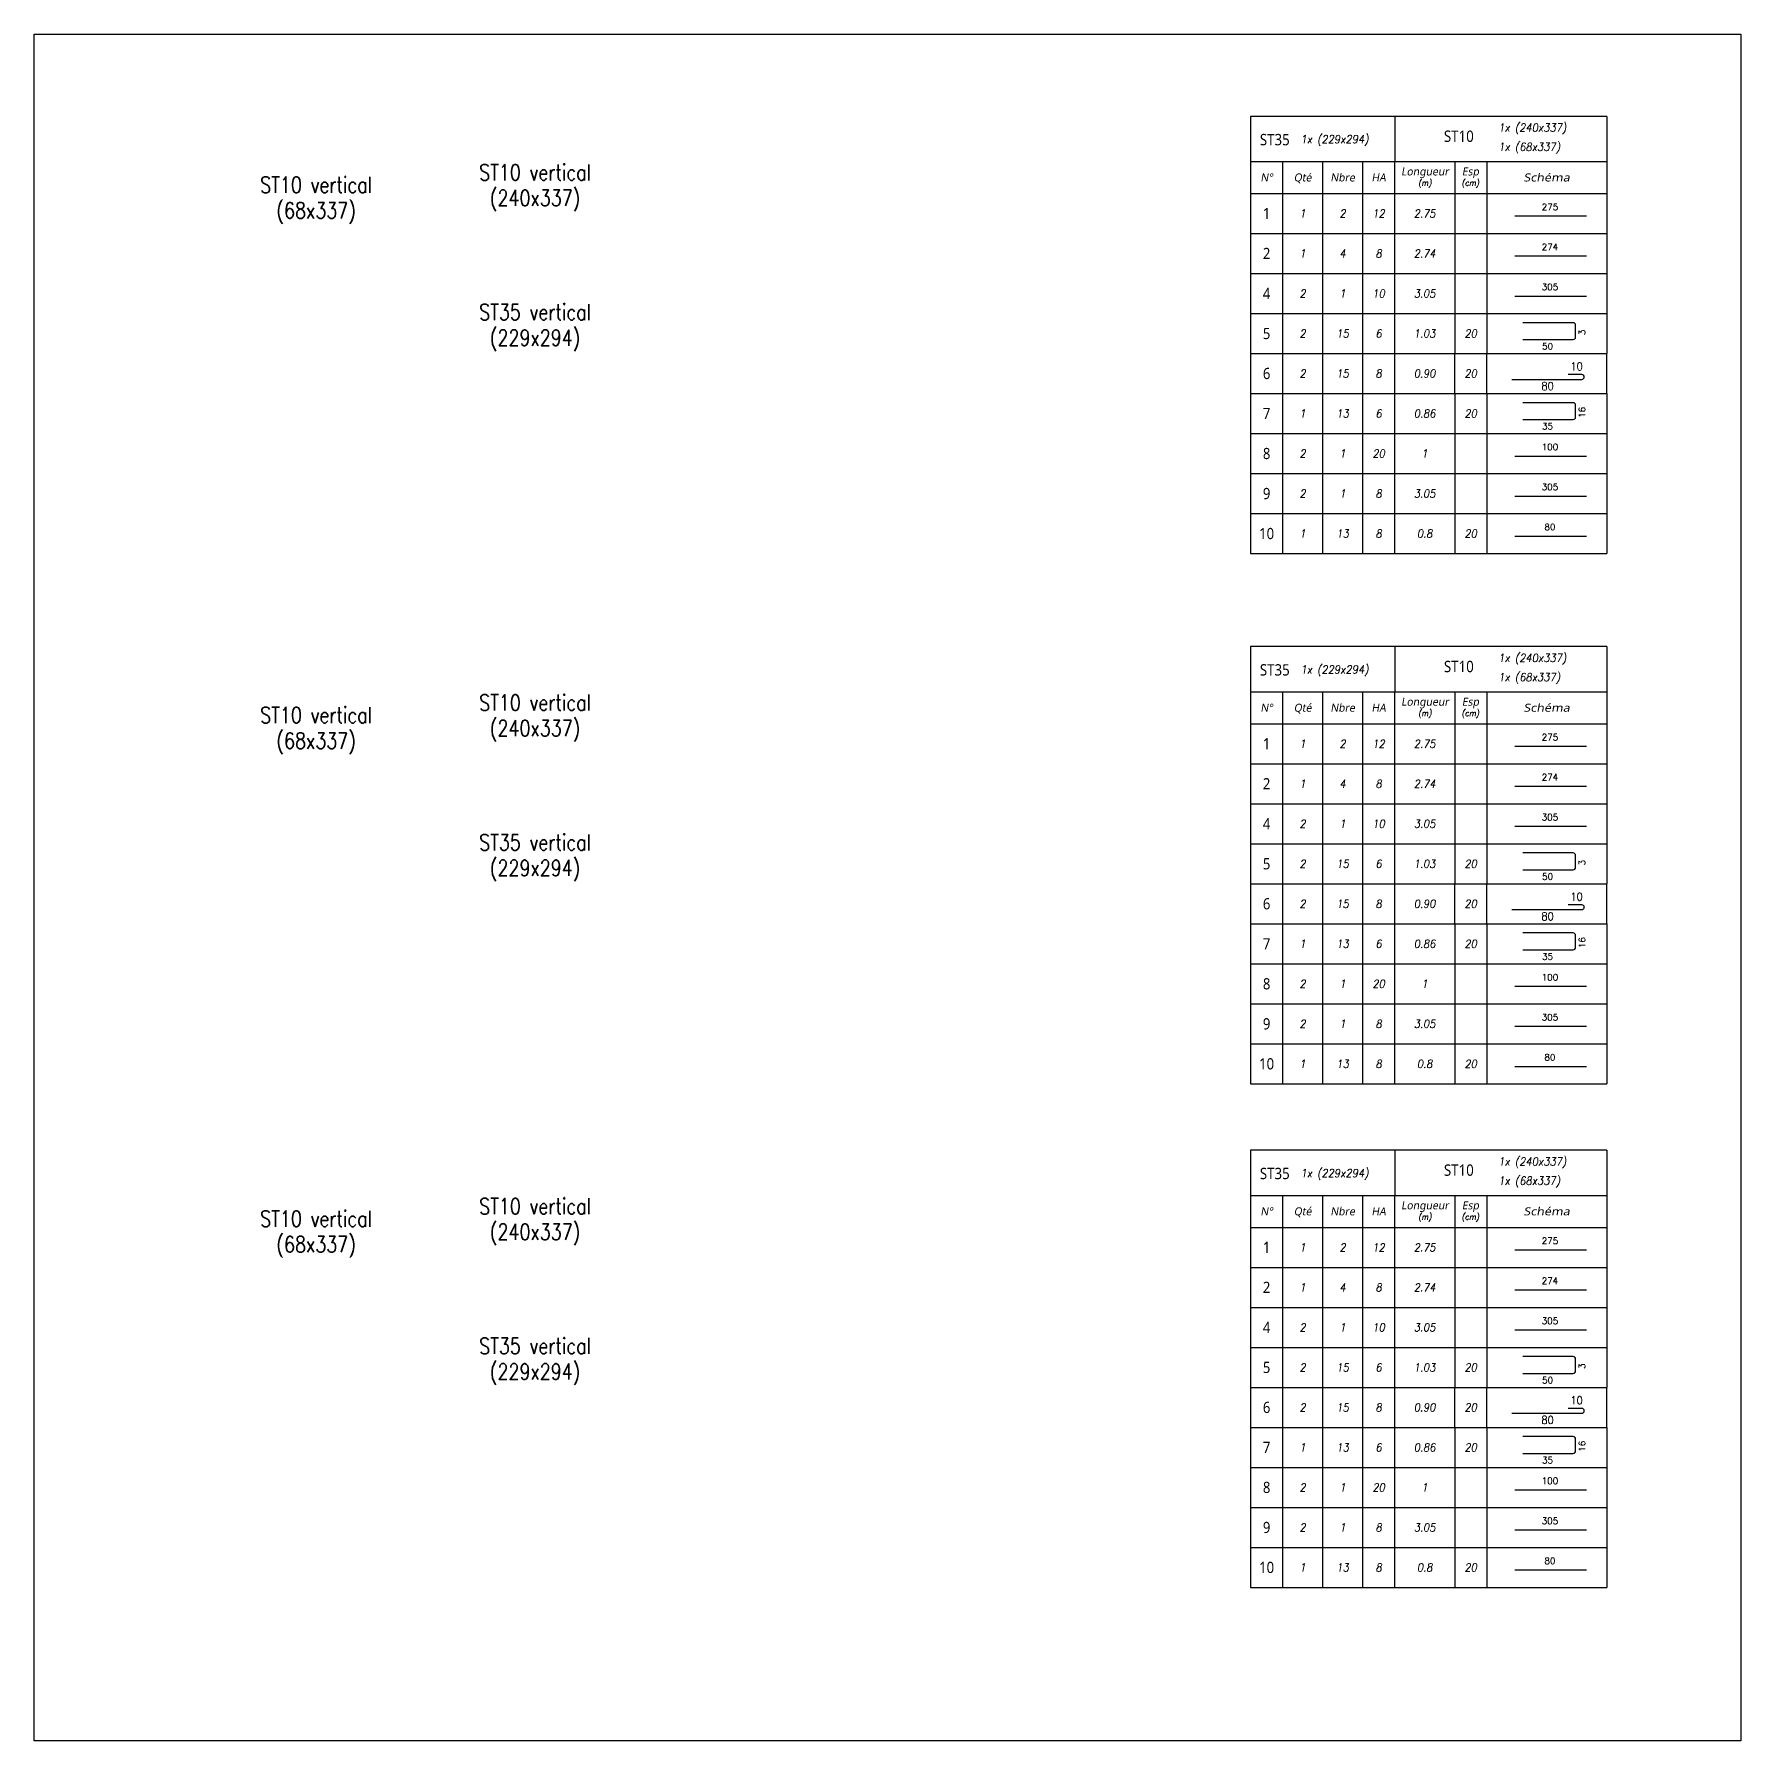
# Model space of a CAD drawing. Header units: millimetres. Extents: x -21776 to 63757, y -7870 to 8483.
# Drawn here: x 53203 to 54270, y -7870 to -6804 of the extents above; entities that cross this region are included whole.
import ezdxf
from ezdxf.enums import TextEntityAlignment as Align

# ---------------------------------------------------------------- set-up
doc = ezdxf.new("R2010")
doc.units = ezdxf.units.MM
for name, color, linetype in [('GO-CARTOUCHE', 7, 'Continuous'), ('GO-COTATION', 1, 'Continuous'), ('GO-FER-HA', 140, 'Continuous'), ('GO-TEXTE-FER', 3, 'Continuous'), ('STR_TS_TXT', 7, 'Continuous')]:
    doc.layers.add(name, color=color, linetype=linetype)
doc.styles.add('Tableau', font='romans.shx', dxfattribs={"width": 0.9, "oblique": 10})
doc.styles.add('Tableau2', font='trebuc.TTF', dxfattribs={"width": 0.9, "oblique": 10})
doc.styles.add('TEXTE', font='romans.shx')
doc.styles.add('TEXTE TS', font='romans.shx', dxfattribs={"width": 0.7, "oblique": 15})

# ---------------------------------------------------------------- blocks, each defined once
blk = doc.blocks.new('mrega')
at = {"layer": 'STR_TS_TXT', "style": 'TEXTE TS', "width": 0.8}
for tag, p in [('ST10', (14.5, 0)), ('DIM', (14.5, -16)), ('NOTE', (14.5, -32))]:
    blk.add_attdef(tag, text='', height=10, dxfattribs=at).set_placement(p, align=Align.CENTER)
blk = doc.blocks.new('Désignation')
at = {"layer": 'GO-TEXTE-FER'}
for p, q in [((0, 0.8), (8.9, 0.8)), ((0, 0.8), (0, 0)), ((0.8, 0.8), (0.8, 0)), ((1.8, 0.8), (1.8, 0)), ((2.8, 0.8), (2.8, 0)), ((3.6, 0.8), (3.6, 0)), ((5.1, 0.8), (5.1, 0)), ((5.9, 0.8), (5.9, 0)), ((8.9, 0.8), (8.9, 0)), ((0, 0), (8.9, 0))]:
    blk.add_line(p, q, dxfattribs=at)
at = {"layer": 'GO-TEXTE-FER', "style": 'Tableau2', "oblique": 10}
for s, p in [('N°', (0.4, 0.4)), ('Qté', (1.3, 0.4)), ('Nbre', (2.3, 0.4)), ('HA', (3.2, 0.4)), ('Longueur', (4.356, 0.55)), ('Esp', (5.494, 0.55))]:
    blk.add_text(s, height=0.2, dxfattribs=at).set_placement(p, align=Align.MIDDLE_CENTER)
at = {"layer": 'GO-TEXTE-FER', "style": 'Tableau2', "oblique": 10, "width": 1.2}
blk.add_text('Schéma', height=0.2, dxfattribs=at).set_placement((7.4, 0.4), align=Align.MIDDLE_CENTER)
at = {"layer": 'GO-TEXTE-FER', "color": 7, "style": 'Tableau', "oblique": 10, "width": 0.9}
for s, p in [('(m)', (4.356, 0.265)), ('(cm)', (5.494, 0.265))]:
    blk.add_text(s, height=0.15, dxfattribs=at).set_placement(p, align=Align.MIDDLE_CENTER)
blk = doc.blocks.new('Barre libre')
at = {"layer": 'GO-TEXTE-FER'}
for p, q in [((0, 0), (0, -1)), ((0, 0), (8.9, 0)), ((0.8, 0), (0.8, -1)), ((1.8, 0), (1.8, -1)), ((2.8, 0), (2.8, -1)), ((3.6, 0), (3.6, -1)), ((5.1, 0), (5.1, -1)), ((5.9, 0), (5.9, -1)), ((8.9, 0), (8.9, -1)), ((0, -1), (8.9, -1))]:
    blk.add_line(p, q, dxfattribs=at)
at = {"layer": 'GO-TEXTE-FER', "color": 1}
blk.add_line((6.603, -0.563), (8.394, -0.563), dxfattribs=at)
at = {"layer": 'GO-TEXTE-FER', "style": 'Tableau2', "width": 0.9}
blk.add_attdef('NUMERO', text='', height=0.28, dxfattribs=at).set_placement((0.4, -0.5), align=Align.MIDDLE_CENTER)
at = {"layer": 'GO-TEXTE-FER', "style": 'Tableau', "oblique": 10, "width": 0.9}
for tag, p in [('QUANTITE', (1.3, -0.5)), ('NOMBRE', (2.3, -0.5)), ('NUANCE', (3.2, -0.5)), ('LONGUEUR', (4.35, -0.5)), ('ESPACEMENTS', (5.5, -0.5))]:
    blk.add_attdef(tag, text='', height=0.2, dxfattribs=at).set_placement(p, align=Align.MIDDLE_CENTER)
at = {"layer": 'GO-TEXTE-FER', "color": 1, "style": 'Tableau'}
blk.add_attdef('Longueur', text='', height=0.16, dxfattribs=at).set_placement((7.481, -0.336), align=Align.MIDDLE_CENTER)
blk = doc.blocks.new('U')
at = {"layer": 'GO-TEXTE-FER'}
for p, q in [((0, 0), (0, -1)), ((0, 0), (8.9, 0)), ((0.8, 0), (0.8, -1)), ((1.8, 0), (1.8, -1)), ((2.8, 0), (2.8, -1)), ((3.6, 0), (3.6, -1)), ((5.1, 0), (5.1, -1)), ((5.9, 0), (5.9, -1)), ((8.9, 0), (8.9, -1)), ((0, -1), (8.9, -1))]:
    blk.add_line(p, q, dxfattribs=at)
at = {"layer": 'GO-TEXTE-FER', "color": 1}
blk.add_lwpolyline([(6.803, -0.65), (8.063, -0.65, 0.414214), (8.123, -0.59), (8.123, -0.29, 0.414214), (8.063, -0.23), (6.803, -0.23)], format="xyb", dxfattribs=at)
at = {"layer": 'GO-TEXTE-FER', "style": 'Tableau2', "width": 0.9}
blk.add_attdef('NUMERO', text='', height=0.28, dxfattribs=at).set_placement((0.4, -0.5), align=Align.MIDDLE_CENTER)
at = {"layer": 'GO-TEXTE-FER', "style": 'Tableau', "oblique": 10, "width": 0.9}
for tag, p in [('QUANTITE', (1.3, -0.5)), ('NOMBRE', (2.3, -0.5)), ('NUANCE', (3.2, -0.5)), ('LONGUEUR', (4.35, -0.5)), ('ESPACEMENTS', (5.5, -0.5))]:
    blk.add_attdef(tag, text='', height=0.2, dxfattribs=at).set_placement(p, align=Align.MIDDLE_CENTER)
at = {"layer": 'GO-TEXTE-FER', "color": 1, "style": 'Tableau'}
blk.add_attdef('Largeur', text='', height=0.16, rotation=90, dxfattribs=at).set_placement((8.284, -0.472), align=Align.MIDDLE_CENTER)
blk.add_attdef('Longueur', text='', height=0.16, dxfattribs=at).set_placement((7.422, -0.819), align=Align.MIDDLE_CENTER)
blk = doc.blocks.new('Spécial')
at = {"layer": 'GO-TEXTE-FER'}
for p, q in [((0, 0), (0, -1)), ((0, 0), (8.9, 0)), ((0.8, 0), (0.8, -1)), ((1.8, 0), (1.8, -1)), ((2.8, 0), (2.8, -1)), ((3.6, 0), (3.6, -1)), ((5.1, 0), (5.1, -1)), ((5.9, 0), (5.9, -1)), ((8.9, 0), (8.9, -1)), ((0, -1), (8.9, -1))]:
    blk.add_line(p, q, dxfattribs=at)
at = {"layer": 'GO-TEXTE-FER', "style": 'Tableau2', "width": 0.9}
blk.add_attdef('NUMERO', text='', height=0.28, dxfattribs=at).set_placement((0.4, -0.5), align=Align.MIDDLE_CENTER)
at = {"layer": 'GO-TEXTE-FER', "style": 'Tableau', "oblique": 10, "width": 0.9}
for tag, p in [('QUANTITE', (1.3, -0.5)), ('NOMBRE', (2.3, -0.5)), ('NUANCE', (3.2, -0.5)), ('LONGUEUR', (4.35, -0.5)), ('ESPACEMENTS', (5.5, -0.5))]:
    blk.add_attdef(tag, text='', height=0.2, dxfattribs=at).set_placement(p, align=Align.MIDDLE_CENTER)

msp = doc.modelspace()

# ---------------------------------------------------------------- linework, layer by layer
at = {"layer": 'GO-CARTOUCHE', "color": 3}
for p, q in [((53963.33204, -6855.32198), (53963.33204, -6883.49699)), ((54053.38386, -6855.32198), (54053.38386, -6883.49699)), ((54185.83204, -6855.32198), (54185.83204, -6883.49699)), ((53963.33204, -7186.65791), (53963.33204, -7214.83292)), ((54053.38386, -7186.65791), (54053.38386, -7214.83292)), ((54185.83204, -7186.65791), (54185.83204, -7214.83292)), ((53963.33204, -7501.33546), (53963.33204, -7529.51048)), ((54053.38386, -7501.33546), (54053.38386, -7529.51048)), ((54185.83204, -7501.33546), (54185.83204, -7529.51048))]:
    msp.add_line(p, q, dxfattribs=at)
for points in [[(54185.83204, -6855.32198), (53963.33204, -6855.32198)], [(54185.83204, -7186.65791), (53963.33204, -7186.65791)], [(54185.83204, -7501.33546), (53963.33204, -7501.33546)]]:
    msp.add_lwpolyline(points, dxfattribs=at)
at = {"layer": 'GO-COTATION'}
for points in [[(54126.45766, -7019.65122), (54170.26874, -7019.65122, 0.4142135624), (54171.76874, -7018.15122), (54171.76874, -7018.15122, 0.4142135624), (54170.26874, -7016.65122), (54161.76874, -7016.65122)], [(54126.45766, -7350.98716), (54170.26874, -7350.98716, 0.4142135624), (54171.76874, -7349.48716), (54171.76874, -7349.48716, 0.4142135624), (54170.26874, -7347.98716), (54161.76874, -7347.98716)], [(54126.45766, -7665.66471), (54170.26874, -7665.66471, 0.4142135624), (54171.76874, -7664.16471), (54171.76874, -7664.16471, 0.4142135624), (54170.26874, -7662.66471), (54161.76874, -7662.66471)]]:
    msp.add_lwpolyline(points, format="xyb", dxfattribs=at)
at = {"layer": 'STR_TS_TXT'}
msp.add_lwpolyline([(53203.22974, -6803.94826), (54269.65659, -6803.94826), (54269.65659, -7870.3751), (53203.22974, -7870.3751)], close=True, dxfattribs=at)

# ---------------------------------------------------------------- block references
at = {"layer": 'GO-FER-HA', "xscale": 25, "yscale": 25, "zscale": 25}
for p in [(53963.33204, -6903.49699), (53963.33204, -7234.83292), (53963.33204, -7549.51048)]:
    msp.add_blockref('Désignation', p, dxfattribs=at)
at = {"layer": 'GO-TEXTE-FER'}
for name, p, xscale, yscale, zscale, values in [('Barre libre', (53963.33204, -6903.49699), 25, 25, 25, {'NUMERO': '1', 'QUANTITE': '1', 'NOMBRE': '2', 'NUANCE': '12', 'Longueur': '275', 'LONGUEUR': '2.75'}), ('Barre libre', (53963.33204, -6928.49699), 25, 25, 25, {'NUMERO': '2', 'QUANTITE': '1', 'NOMBRE': '4', 'NUANCE': '8', 'Longueur': '274', 'LONGUEUR': '2.74'}), ('Barre libre', (53963.33204, -6953.49699), 25, 25, 25, {'NUMERO': '4', 'QUANTITE': '2', 'NOMBRE': '1', 'NUANCE': '10', 'Longueur': '305', 'LONGUEUR': '3.05'}), ('U', (53963.33204, -6978.49699), 25, 25, 25, {'NUMERO': '5', 'QUANTITE': '2', 'NOMBRE': '15', 'NUANCE': '6', 'Longueur': '50', 'Largeur': '3', 'LONGUEUR': '1.03', 'ESPACEMENTS': '20'}), ('Spécial', (53963.33204, -7003.49699), 24.99585865563859, 24.99585865563859, 24.9958586556, {'NUMERO': '6', 'QUANTITE': '2', 'NOMBRE': '15', 'NUANCE': '8', 'LONGUEUR': '0.90', 'ESPACEMENTS': '20'}), ('U', (53963.33204, -7028.49285), 25, 25, 25, {'NUMERO': '7', 'QUANTITE': '1', 'NOMBRE': '13', 'NUANCE': '6', 'Longueur': '35', 'Largeur': '16', 'LONGUEUR': '0.86', 'ESPACEMENTS': '20'}), ('Barre libre', (53963.33204, -7053.49285), 25, 25, 25, {'NUMERO': '8', 'QUANTITE': '2', 'NOMBRE': '1', 'NUANCE': '20', 'Longueur': '100', 'LONGUEUR': '1'}), ('Barre libre', (53963.33204, -7078.49285), 25, 25, 25, {'NUMERO': '9', 'QUANTITE': '2', 'NOMBRE': '1', 'NUANCE': '8', 'Longueur': '305', 'LONGUEUR': '3.05'}), ('Barre libre', (53963.33204, -7103.49285), 25, 25, 25, {'NUMERO': '10', 'QUANTITE': '1', 'NOMBRE': '13', 'NUANCE': '8', 'Longueur': '80', 'LONGUEUR': '0.8', 'ESPACEMENTS': '20'}), ('Barre libre', (53963.33204, -7234.83292), 25, 25, 25, {'NUMERO': '1', 'QUANTITE': '1', 'NOMBRE': '2', 'NUANCE': '12', 'Longueur': '275', 'LONGUEUR': '2.75'}), ('Barre libre', (53963.33204, -7259.83292), 25, 25, 25, {'NUMERO': '2', 'QUANTITE': '1', 'NOMBRE': '4', 'NUANCE': '8', 'Longueur': '274', 'LONGUEUR': '2.74'}), ('Barre libre', (53963.33204, -7284.83292), 25, 25, 25, {'NUMERO': '4', 'QUANTITE': '2', 'NOMBRE': '1', 'NUANCE': '10', 'Longueur': '305', 'LONGUEUR': '3.05'}), ('U', (53963.33204, -7309.83292), 25, 25, 25, {'NUMERO': '5', 'QUANTITE': '2', 'NOMBRE': '15', 'NUANCE': '6', 'Longueur': '50', 'Largeur': '3', 'LONGUEUR': '1.03', 'ESPACEMENTS': '20'}), ('Spécial', (53963.33204, -7334.83292), 24.99585865563859, 24.99585865563859, 24.9958586556, {'NUMERO': '6', 'QUANTITE': '2', 'NOMBRE': '15', 'NUANCE': '8', 'LONGUEUR': '0.90', 'ESPACEMENTS': '20'}), ('U', (53963.33204, -7359.82878), 25, 25, 25, {'NUMERO': '7', 'QUANTITE': '1', 'NOMBRE': '13', 'NUANCE': '6', 'Longueur': '35', 'Largeur': '16', 'LONGUEUR': '0.86', 'ESPACEMENTS': '20'}), ('Barre libre', (53963.33204, -7384.82878), 25, 25, 25, {'NUMERO': '8', 'QUANTITE': '2', 'NOMBRE': '1', 'NUANCE': '20', 'Longueur': '100', 'LONGUEUR': '1'}), ('Barre libre', (53963.33204, -7409.82878), 25, 25, 25, {'NUMERO': '9', 'QUANTITE': '2', 'NOMBRE': '1', 'NUANCE': '8', 'Longueur': '305', 'LONGUEUR': '3.05'}), ('Barre libre', (53963.33204, -7434.82878), 25, 25, 25, {'NUMERO': '10', 'QUANTITE': '1', 'NOMBRE': '13', 'NUANCE': '8', 'Longueur': '80', 'LONGUEUR': '0.8', 'ESPACEMENTS': '20'}), ('Barre libre', (53963.33204, -7549.51048), 25, 25, 25, {'NUMERO': '1', 'QUANTITE': '1', 'NOMBRE': '2', 'NUANCE': '12', 'Longueur': '275', 'LONGUEUR': '2.75'}), ('Barre libre', (53963.33204, -7574.51048), 25, 25, 25, {'NUMERO': '2', 'QUANTITE': '1', 'NOMBRE': '4', 'NUANCE': '8', 'Longueur': '274', 'LONGUEUR': '2.74'}), ('Barre libre', (53963.33204, -7599.51048), 25, 25, 25, {'NUMERO': '4', 'QUANTITE': '2', 'NOMBRE': '1', 'NUANCE': '10', 'Longueur': '305', 'LONGUEUR': '3.05'}), ('U', (53963.33204, -7624.51048), 25, 25, 25, {'NUMERO': '5', 'QUANTITE': '2', 'NOMBRE': '15', 'NUANCE': '6', 'Longueur': '50', 'Largeur': '3', 'LONGUEUR': '1.03', 'ESPACEMENTS': '20'}), ('Spécial', (53963.33204, -7649.51048), 24.99585865563859, 24.99585865563859, 24.9958586556, {'NUMERO': '6', 'QUANTITE': '2', 'NOMBRE': '15', 'NUANCE': '8', 'LONGUEUR': '0.90', 'ESPACEMENTS': '20'}), ('U', (53963.33204, -7674.50634), 25, 25, 25, {'NUMERO': '7', 'QUANTITE': '1', 'NOMBRE': '13', 'NUANCE': '6', 'Longueur': '35', 'Largeur': '16', 'LONGUEUR': '0.86', 'ESPACEMENTS': '20'}), ('Barre libre', (53963.33204, -7699.50634), 25, 25, 25, {'NUMERO': '8', 'QUANTITE': '2', 'NOMBRE': '1', 'NUANCE': '20', 'Longueur': '100', 'LONGUEUR': '1'}), ('Barre libre', (53963.33204, -7724.50634), 25, 25, 25, {'NUMERO': '9', 'QUANTITE': '2', 'NOMBRE': '1', 'NUANCE': '8', 'Longueur': '305', 'LONGUEUR': '3.05'}), ('Barre libre', (53963.33204, -7749.50634), 25, 25, 25, {'NUMERO': '10', 'QUANTITE': '1', 'NOMBRE': '13', 'NUANCE': '8', 'Longueur': '80', 'LONGUEUR': '0.8', 'ESPACEMENTS': '20'})]:
    msp.add_blockref(name, p, dxfattribs=dict(at, xscale=xscale, yscale=yscale, zscale=zscale)).add_auto_attribs(values)
at = {"layer": 'STR_TS_TXT'}
for p, values in [((53501.76156, -6895.31019), {'ST10': 'ST10 vertical', 'DIM': '(240x337)'}), ((53364.95637, -6903.08835), {'ST10': 'ST10 vertical', 'DIM': '(68x337)'}), ((53501.76156, -6982.61689), {'ST10': 'ST35 vertical', 'DIM': '(229x294)'}), ((53501.76156, -7226.64612), {'ST10': 'ST10 vertical', 'DIM': '(240x337)'}), ((53364.95637, -7234.42428), {'ST10': 'ST10 vertical', 'DIM': '(68x337)'}), ((53501.76156, -7313.95282), {'ST10': 'ST35 vertical', 'DIM': '(229x294)'}), ((53364.95637, -7549.10183), {'ST10': 'ST10 vertical', 'DIM': '(68x337)'}), ((53501.76156, -7541.32368), {'ST10': 'ST10 vertical', 'DIM': '(240x337)'}), ((53501.76156, -7628.63037), {'ST10': 'ST35 vertical', 'DIM': '(229x294)'})]:
    msp.add_blockref('mrega', p, dxfattribs=at).add_auto_attribs(values)

# ---------------------------------------------------------------- texts
at = {"layer": 'GO-TEXTE-FER', "style": 'Tableau', "oblique": 10, "width": 0.9}
for s, p in [('1x (229x294)', (53994.54863, -6872.13789)), ('1x (240x337)', (54118.15122, -6864.86609)), ('1x (68x337)', (54118.15122, -6876.86609)), ('1x (229x294)', (53994.54863, -7203.47383)), ('1x (240x337)', (54118.15122, -7196.20202)), ('1x (68x337)', (54118.15122, -7208.20202)), ('1x (240x337)', (54118.15122, -7510.87958)), ('1x (229x294)', (53994.54863, -7518.15138)), ('1x (68x337)', (54118.15122, -7522.87958))]:
    msp.add_text(s, height=5.0561798, dxfattribs=at).set_placement(p)
at = {"layer": 'GO-TEXTE-FER', "color": 1, "style": 'TEXTE', "width": 0.9}
for s, p in [('10', (54163.11248, -7014.05787)), ('80', (54145.03155, -7026.36133)), ('10', (54163.11248, -7345.3938)), ('80', (54145.03155, -7357.69727)), ('10', (54163.11248, -7660.07135)), ('80', (54145.03155, -7672.37482))]:
    msp.add_text(s, height=5, dxfattribs=at).set_placement(p)
at = {"layer": 'GO-TEXTE-FER', "style": 'Tableau2', "width": 0.9}
for tag, p in [('ST35', (53978.43165, -6869.8469)), ('ST10', (54093.44353, -6867.73425)), ('ST35', (53978.43165, -7201.18283)), ('ST10', (54093.44353, -7199.07019)), ('ST35', (53978.43165, -7515.86039)), ('ST10', (54093.44353, -7513.74774))]:
    msp.add_attdef(tag, text='1', height=7.07865, dxfattribs=at).set_placement(p, align=Align.MIDDLE_CENTER)

doc.saveas('drawing.dxf')
